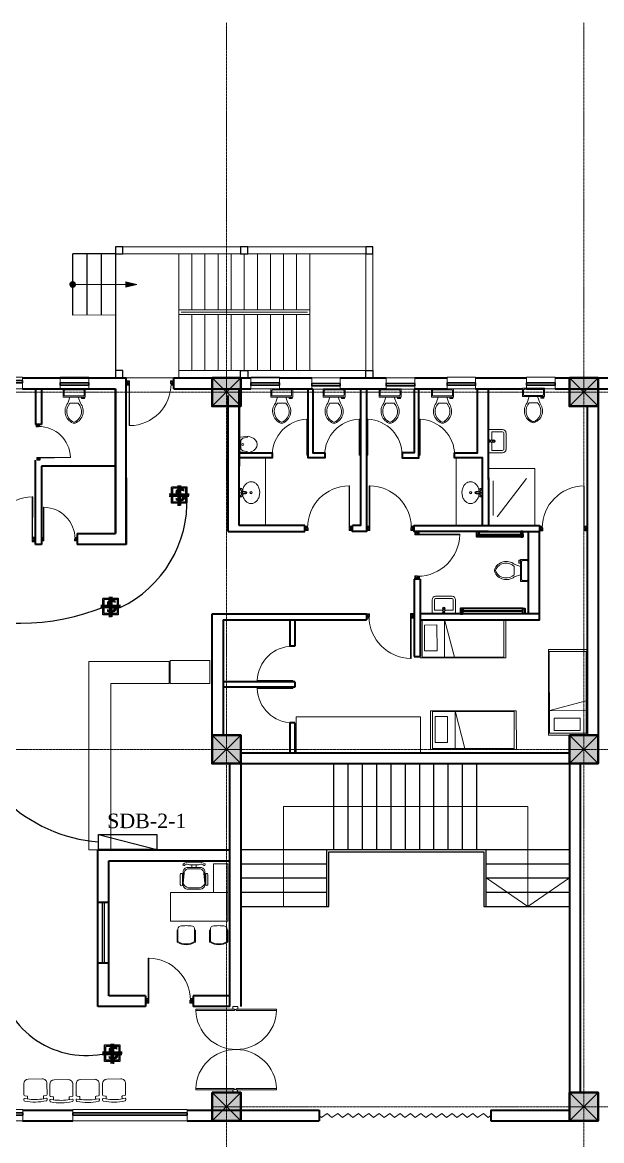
# Model space of a CAD drawing. Header units: millimetres. Extents: x 2399484 to 3337895, y 3598750 to 3969149.
# Drawn here: x 2574388 to 2586544, y 3671304 to 3694774 of the extents above; entities that cross this region are included whole.
import ezdxf

# ---------------------------------------------------------------- set-up
doc = ezdxf.new("R2010")
doc.units = ezdxf.units.MM
doc.header["$MEASUREMENT"] = 0
for name, pattern in [('ACAD_ISO04W100', [30, 24, -3, 0, -3]), ('CENTER', [2, 1.25, -0.25, 0.25, -0.25]), ('DASHED', [0.75, 0.5, -0.25])]:
    doc.linetypes.add(name, pattern=pattern)
for name, color, linetype, lineweight in [('0newfurnture', 30, 'Continuous', 15), ('centreline', 52, 'CENTER', 5), ('Column-0.5', 14, 'Continuous', 50), ('DB-SDB', 10, 'ACAD_ISO04W100', 30), ('Dimension- 0.15', 114, 'Continuous', 15), ('Dimension-137.5', 86, 'Continuous', 13), ('door', 41, 'Continuous', 5), ('Door Opening-0.09', 253, 'Continuous', 9), ('Frame-0.3', 24, 'Continuous', 30), ('furniture', 34, 'Continuous', 15), ('Furniture Hospital-0.09', 44, 'Continuous', 9), ('Hatch', 9, 'Continuous', 9), ('hidden lines', 205, 'DASHED', 5), ('Metal  workt-0.2', 13, 'Continuous', 20), ('Sill Level', 140, 'Continuous', 20), ('stairs', 6, 'Continuous', 25), ('WALL 0.2', 7, 'Continuous', 20), ('wall 0.4', 7, 'Continuous', 40), ('Wall-0.5', 7, 'Continuous', 50), ('WINDOW', 152, 'Continuous', 30), ('Windows Plan', 152, 'Continuous', 35)]:
    doc.layers.add(name, color=color, linetype=linetype, lineweight=lineweight)
for name, color, linetype in [('conduit for speaker', 100, 'Continuous'), ('electrical text', 7, 'Continuous'), ('Speaker', 200, 'CENTER')]:
    doc.layers.add(name, color=color, linetype=linetype)
doc.styles.add('5P2', font='verdana.ttf', dxfattribs={"height": 500})
doc.styles.add('romans', font='romans.shx')
doc.linetypes.add('ZIGZAG', pattern='A,0.0001,-0.2,[131,ltypeshp.shx,S=0.2,R=0,X=-0.2,Y=0],-0.4,[131,ltypeshp.shx,S=0.2,R=180,X=0.2,Y=0],-0.2', length=0.8001)

# ---------------------------------------------------------------- blocks, each defined once
blk = doc.blocks.new('2ft column')
at = {"layer": 'Hatch', "ltscale": 5}
h = blk.add_hatch(color=256, dxfattribs=at)
h.dxf.hatch_style = 1
h.paths.add_polyline_path([(2207385, 4176559), (2207985, 4176559), (2207985, 4175959), (2207385, 4175959)])
at = {"layer": 'Column-0.5', "ltscale": 5}
blk.add_lwpolyline([(2207385, 4176559), (2207985, 4176559), (2207985, 4175959), (2207385, 4175959)], close=True, dxfattribs=at)
at = {"layer": 'Defpoints', "ltscale": 5}
for points in [[(2207985, 4176559), (2207385, 4175959)], [(2207985, 4175959), (2207385, 4176559)]]:
    blk.add_lwpolyline(points, dxfattribs=at)
blk = doc.blocks.new('sems')
at = {"layer": 'Dimension- 0.15', "ltscale": 5}
h = blk.add_hatch(dxfattribs=at)
h.set_pattern_fill('ANSI31', color=256, scale=25.555556)
h.set_pattern_definition([(45, (55035.0093, 4945698.8337), (-2.258813329, 2.258813329), [])])
h.paths.add_polyline_path([(2173550, 4150430), (2173550, 4150489), (2173491, 4150489, 0.414214)])
h.paths.add_polyline_path([(2173550, 4150430, 0.414214), (2173609, 4150489), (2173550, 4150489)])
h.paths.add_polyline_path([(2173550, 4150489), (2173609, 4150489, 0.414214), (2173550, 4150548)])
h.paths.add_polyline_path([(2173491, 4150489), (2173550, 4150489), (2173550, 4150548, 0.414214)])
for p, q in [((2174664, 4150546), (2174664, 4150431)), ((2174894, 4150489), (2174664, 4150546)), ((2174664, 4150431), (2174894, 4150489))]:
    blk.add_line(p, q, dxfattribs=at)
blk.add_lwpolyline([(2174664, 4150489), (2173550, 4150489)], dxfattribs=at)
blk.add_circle((2173550, 4150489), 59.1, dxfattribs=at)
blk.add_solid([(2174664, 4150546), (2174894, 4150489), (2174664, 4150431)], dxfattribs=at)
at = {"layer": 'Dimension-137.5', "ltscale": 5}
blk.add_line((2174664, 4150489), (2174894, 4150489), dxfattribs=at)
at = {"layer": 'Frame-0.3'}
for points in [[(2174450, 4151281), (2174450, 4151131), (2174600, 4151131), (2174600, 4151281)], [(2177075, 4151281), (2177075, 4151131), (2177225, 4151131), (2177225, 4151281)], [(2179700, 4151281), (2179700, 4151131), (2179850, 4151131), (2179850, 4151281)], [(2174450, 4148681), (2174450, 4148531), (2174600, 4148531), (2174600, 4148681)], [(2177075, 4148531), (2177075, 4148681), (2177225, 4148681), (2177225, 4148531)], [(2179700, 4148531), (2179700, 4148681), (2179850, 4148681), (2179850, 4148531)]]:
    blk.add_lwpolyline(points, close=True, dxfattribs=at)
at = {"layer": 'Metal  workt-0.2', "ltscale": 5}
for p, q in [((2174600, 4151281), (2179700, 4151281)), ((2175775, 4151131), (2175775, 4149956)), ((2176050, 4151131), (2176050, 4149956)), ((2176325, 4151131), (2176325, 4149956)), ((2176600, 4151131), (2176600, 4149956)), ((2176875, 4151131), (2176875, 4149956)), ((2177150, 4151131), (2177150, 4149956)), ((2177425, 4151131), (2177425, 4149956)), ((2177700, 4151131), (2177700, 4149956)), ((2177975, 4151131), (2177975, 4149956)), ((2178250, 4151131), (2178250, 4149956)), ((2178525, 4151131), (2178525, 4149956)), ((2179700, 4148681), (2179700, 4151131)), ((2175775, 4149856), (2175775, 4148681)), ((2176050, 4149856), (2176050, 4148681)), ((2176325, 4149856), (2176325, 4148681)), ((2176600, 4149856), (2176600, 4148681)), ((2176875, 4149856), (2176875, 4148681)), ((2177150, 4149856), (2177150, 4148681)), ((2177425, 4149856), (2177425, 4148681)), ((2177700, 4149856), (2177700, 4148681)), ((2177975, 4149856), (2177975, 4148681)), ((2178250, 4149856), (2178250, 4148681)), ((2178525, 4149856), (2178525, 4148681)), ((2175775, 4148531), (2174600, 4148531))]:
    blk.add_line(p, q, dxfattribs=at)
at = {"layer": 'Metal  workt-0.2'}
for points in [[(2177075, 4148531), (2179850, 4148531), (2179850, 4151131), (2174450, 4151131), (2174450, 4148531), (2174600, 4148531)], [(2179700, 4151131), (2174600, 4151131)], [(2174450, 4149851), (2173550, 4149847)], [(2179700, 4148681), (2175775, 4148681), (2175775, 4148531), (2176745, 4148531)]]:
    blk.add_lwpolyline(points, dxfattribs=at)
for points in [[(2175775, 4149956), (2175775, 4149856), (2178525, 4149856), (2178525, 4149956)], [(2175825, 4149906), (2175825, 4149906), (2178475, 4149906), (2178475, 4149906)]]:
    blk.add_lwpolyline(points, close=True, dxfattribs=at)
at = {"layer": 'stairs', "ltscale": 5}
for p, q in [((2174450, 4151281), (2174450, 4148531)), ((2173850, 4151131), (2173850, 4149848)), ((2174150, 4151131), (2174150, 4149849))]:
    blk.add_line(p, q, dxfattribs=at)
for points in [[(2173550, 4149847), (2173550, 4151131)], [(2174450, 4151131), (2173550, 4151131)]]:
    blk.add_lwpolyline(points, dxfattribs=at)
blk = doc.blocks.new('MAIN DOOR')
at = {"layer": 'door', "ltscale": 1000}
for points in [[(2313.47, 188.53), (2347.4, 188.53), (2347.4, 187.28), (2313.47, 187.28)], [(2381.32, 188.53), (2348.88, 188.53), (2348.88, 187.28), (2381.32, 187.28)]]:
    blk.add_lwpolyline(points, close=True, dxfattribs=at)
for points in [[(2346.08, 190.6), (2346.08, 188.53)], [(2348.88, 188.12), (2347.4, 188.12), (2347.4, 188.53), (2346.08, 188.53), (2346.08, 190.6), (2350.2, 190.6)], [(2347.4, 188.12), (2348.88, 188.12), (2348.88, 188.53), (2350.2, 188.53), (2350.2, 190.6), (2346.08, 190.6)], [(2350.2, 190.6), (2350.2, 188.53)], [(2313.41, 120.66), (2347.33, 120.66), (2347.33, 121.91), (2313.41, 121.91), (2313.41, 120.66)], [(2348.82, 121.07), (2347.33, 121.07), (2347.33, 120.66), (2346.01, 120.66), (2346.01, 118.6), (2350.14, 118.6)], [(2347.33, 121.07), (2348.82, 121.07), (2348.82, 120.66), (2350.14, 120.66), (2350.14, 118.6), (2346.01, 118.6)], [(2346.01, 118.6), (2346.01, 120.66)], [(2381.26, 120.66), (2348.82, 120.66), (2348.82, 121.91), (2381.26, 121.91), (2381.26, 120.66)], [(2350.14, 118.6), (2350.14, 120.66)]]:
    blk.add_lwpolyline(points, dxfattribs=at)
at = {"layer": 'Door Opening-0.09', "ltscale": 1000}
for centre, radius, start, end in [((2347.4, 188.53), 33.94, 182.11678, 357.88255), ((2347.33, 120.66), 33.95, 2.11669, 177.88264)]:
    blk.add_arc(centre, radius, start, end, dxfattribs=at)
at = {"layer": 'WINDOW', "ltscale": 5}
blk.add_line((2350.14, 190.6), (2350.14, 190.6), dxfattribs=at)
blk = doc.blocks.new('Toilet - top')
at = {"layer": 'Furniture Hospital-0.09'}
for p, q in [((-10, -8.5), (-8, -8.5)), ((-10, -9.5), (-10, -8.5)), ((-7, -9.5), (-10, -9.5)), ((-8, -8.5), (-8, -8)), ((-7, -8), (-7, -9.5)), ((-4, -8), (-6, -14)), ((4, -8), (6, -14)), ((9.5, -6), (9.5, -2)), ((4, -14), (-4, -14))]:
    blk.add_line(p, q, dxfattribs=at)
blk.add_lwpolyline([(10.5, -8), (10.5, 0), (-10.5, 0), (-10.5, -8)], close=True, dxfattribs=at)
for points in [[(-9.5, -2), (-9.5, -6)], [(8.5, -1), (-8.5, -1)], [(-8.5, -7), (8.5, -7)]]:
    blk.add_lwpolyline(points, dxfattribs=at)
for centre, radius, start, end in [((-8.6, -1.9), 0.884, 81.8699, 188.1301), ((-8.6, -6.1), 0.884, 171.8699, 278.1301), ((8.6, -1.9), 0.884, 351.8699, 98.1301), ((8.6, -6.1), 0.884, 261.8699, 8.1301), ((3.5, -21.6), 12.2, 141.4691, 247.9714), ((4.2, -21.8), 11.3, 136.3677, 238.9468), ((-3.5, -21.6), 12.2, 292.0284, 38.5307), ((-4.2, -21.8), 11.3, 301.053, 43.6321), ((0, -27.9), 4, 245.7318, 294.2682), ((0, -29), 4, 254.8605, 285.1395)]:
    blk.add_arc(centre, radius, start, end, dxfattribs=at)
blk = doc.blocks.new('26 door')
at = {"layer": 'door'}
blk.add_line((42654.7, -717.83), (42654.7, -716.68), dxfattribs=at)
at = {"layer": 'door', "ltscale": 5}
blk.add_lwpolyline([(42654.7, -716.68), (42684.73, -716.68), (42684.73, -717.83), (42654.7, -717.83)], dxfattribs=at)
at = {"layer": 'Door Opening-0.09'}
blk.add_arc((42654.79, -717.79), 29.96, 2.13581, 90.17937, dxfattribs=at)
blk = doc.blocks.new('TIA UR Plan-flat-1')
at = {"layer": 'Furniture Hospital-0.09'}
for points in [[(-186, 175), (-265, 150, 0.270578), (-380, 0, 0.556713)], [(-186, -175), (-265, -150, -0.270578), (-380, 0, -0.556713)], [(0, 0), (0, 132, 0.414214), (-25, 157), (-186, 175)], [(0, 0), (0, -132, -0.414214), (-25, -157), (-186, -175)], [(-174, 175), (-174, 154), (-81, 130, -0.321575), (-32, 71), (-32, 0)], [(-174, -175), (-174, -154), (-81, -130, 0.321575), (-32, -71), (-32, 0)]]:
    blk.add_lwpolyline(points, format="xyb", dxfattribs=at)
blk.add_circle((-75, 0), 20, dxfattribs=at)
blk = doc.blocks.new('SHOWERPLAN')
for p, q in [((20, 60), (25, 60)), ((30, 83), (35, 83)), ((30, 67), (35, 67)), ((35, 90), (53, 90)), ((80, 22), (135, 22)), ((20, -60), (25, -60)), ((30, -67), (35, -67)), ((30, -83), (35, -83)), ((35, -90), (53, -90)), ((80, -22), (135, -22))]:
    blk.add_line(p, q)
for points in [[(0, 105, -0.222859), (20, 90), (20, 60, -0.222859), (0, 45)], [(139, -4), (139, 3, 0.373826), (136, 7), (73, 15, 1.867218), (73, -16), (136, -7, 0.373826)], [(0, -105, 0.222859), (20, -90), (20, -60, 0.222859), (0, -45)]]:
    blk.add_lwpolyline(points, format="xyb", close=True)
for points in [[(20, 90), (25, 90), (25, 60), (20, 60)], [(25, 85), (30, 85), (30, 65), (25, 65)], [(30, 90), (35, 90), (35, 60), (30, 60)], [(20, -90), (25, -90), (25, -60), (20, -60)], [(25, -85), (30, -85), (30, -65), (25, -65)], [(30, -90), (35, -90), (35, -60), (30, -60)]]:
    blk.add_lwpolyline(points, close=True)
blk.add_lwpolyline([(51, 18, 0.461601), (47, -15)], format="xyb")
for centre, radius, start, end in [((-15, 21), 63.3, 355.2879, 37.6983), ((45, 0), 10.4, 100.0344, 259.4939), ((60, 2), 18.8, 46.4506, 153.7796), ((-43, 13), 124, 4.2141, 38.3676), ((136, 0), 22.4, 265.9494, 94.0506), ((133, 0), 22.5, 0.4708, 87.1339), ((133, 0), 22.5, 272.8655, 359.6459), ((-15, -21), 63.3, 322.3017, 4.7121), ((60, -2), 18.8, 206.2204, 313.5494), ((-43, -13), 124, 321.6324, 355.7859)]:
    blk.add_arc(centre, radius, start, end)
blk = doc.blocks.new('basi')
at = {"layer": 'Furniture Hospital-0.09'}
for radius in [25, 20]:
    blk.add_circle((0, 0), radius, dxfattribs=at)
blk.add_open_spline([(0, 230), (7, 230), (13, 230), (30, 227), (41, 224), (61, 217), (71, 212), (90, 200), (99, 192), (116, 176), (124, 167), (139, 146), (146, 136), (157, 112), (162, 100), (171, 74), (174, 61), (178, 34), (180, 20), (180, -7), (180, -21), (176, -49), (174, -62), (167, -88), (162, -101), (151, -125), (145, -136), (131, -158), (124, -167), (107, -185), (99, -193), (80, -206), (70, -212), (50, -221), (40, -225), (19, -229), (8, -230), (-13, -230), (-23, -228), (-44, -223), (-54, -220), (-74, -210), (-84, -204), (-102, -190), (-111, -182), (-127, -163), (-134, -153), (-148, -132), (-154, -120), (-164, -96), (-168, -83), (-175, -57), (-177, -43), (-180, -16), (-180, -2), (-179, 26), (-178, 40), (-173, 67), (-169, 80), (-160, 105), (-155, 117), (-143, 140), (-136, 151), (-121, 171), (-113, 179), (-96, 195), (-86, 202), (-67, 214), (-57, 219), (-36, 226), (-26, 228), (-10, 230), (-5, 230), (0, 230)], degree=3, knots=[0, 0, 0, 0, 0.111441, 0.111441, 0.290409, 0.290409, 0.469378, 0.469378, 0.648346, 0.648346, 0.827315, 0.827315, 1.006283, 1.006283, 1.185252, 1.185252, 1.36422, 1.36422, 1.543189, 1.543189, 1.722157, 1.722157, 1.901126, 1.901126, 2.080094, 2.080094, 2.259063, 2.259063, 2.438031, 2.438031, 2.617, 2.617, 2.795968, 2.795968, 2.974937, 2.974937, 3.153905, 3.153905, 3.332874, 3.332874, 3.511842, 3.511842, 3.690811, 3.690811, 3.869779, 3.869779, 4.048748, 4.048748, 4.227716, 4.227716, 4.406684, 4.406684, 4.585653, 4.585653, 4.764621, 4.764621, 4.94359, 4.94359, 5.122558, 5.122558, 5.301527, 5.301527, 5.480495, 5.480495, 5.659464, 5.659464, 5.838432, 5.838432, 6.017401, 6.017401, 6.196369, 6.196369, 6.283185, 6.283185, 6.283185, 6.283185], dxfattribs=at)
at = {"layer": 'Furniture Hospital-0.09', "xscale": 0.9999980001467896, "yscale": 0.9999980001467896, "zscale": 25.4, "rotation": 0.008803277706400013}
blk.add_blockref('SHOWERPLAN', (-250, 0), dxfattribs=at)
blk = doc.blocks.new('d1')
at = {"layer": 'door'}
for p, q in [((2442.75, 10745.72), (2408.32, 10745.72)), ((2442.75, 10746.15), (2408.33, 10746.15)), ((2408.33, 10746.15), (2408.33, 10745.72))]:
    blk.add_line(p, q, dxfattribs=at)
at = {"layer": 'door', "ltscale": 80}
for points in [[(2445, 10779.7), (2445, 10781.99), (2444.56, 10781.99), (2444.56, 10782.43), (2441.8, 10782.43), (2441.8, 10781.99), (2441.36, 10781.99), (2441.36, 10780.14), (2442.75, 10780.14), (2442.75, 10779.7)], [(2445, 10746.15), (2445, 10743.87), (2444.56, 10743.87), (2444.56, 10743.43), (2441.8, 10743.43), (2441.8, 10743.87), (2441.36, 10743.87), (2441.36, 10745.72), (2442.75, 10745.72), (2442.75, 10746.15)]]:
    blk.add_lwpolyline(points, close=True, dxfattribs=at)
at = {"layer": 'Door Opening-0.09', "ltscale": 80}
blk.add_arc((2442.75, 10745.72), 34.42, 90, 179.27403, dxfattribs=at)
at = {"layer": 'hidden lines'}
for centre, radius, start, end in [((2441.64, 10791.37), 9.82, 268.39858, 287.31577), ((2441.38, 10784.76), 4.22, 269.78991, 318.96751), ((2444.33, 10781.34), 2.81, 166.46517, 205.18019), ((2445.01, 10781.68), 2.48, 162.46714, 233.24176), ((2441.57, 10782.05), 3, 308.46813, 358.9527), ((2445.46, 10782.07), 1.81, 168.64751, 255.23191), ((2441.64, 10734.49), 9.82, 72.68423, 91.60142), ((2441.38, 10741.1), 4.22, 41.03249, 90.21009), ((2444.33, 10744.52), 2.81, 154.81981, 193.53483), ((2445.01, 10744.18), 2.48, 126.75824, 197.53286), ((2441.57, 10743.81), 3, 1.0473, 51.53187), ((2445.46, 10743.79), 1.81, 104.76809, 191.35249)]:
    blk.add_arc(centre, radius, start, end, dxfattribs=at)
blk = doc.blocks.new('BCHAIR')
at = {"layer": 'Furniture Hospital-0.09'}
for p, q in [((-0.15, 0), (0.15, 0)), ((-0.25, -0.1), (-0.25, -0.342)), ((0.25, -0.1), (0.25, -0.342)), ((-0.25, -0.431), (-0.25, -0.454)), ((-0.239, -0.421), (-0.181, -0.429)), ((-0.179, -0.369), (-0.232, -0.362)), ((-0.17, -0.379), (-0.17, -0.419)), ((0.17, -0.379), (0.17, -0.419)), ((0.179, -0.369), (0.232, -0.362)), ((0.239, -0.421), (0.181, -0.429)), ((0.25, -0.431), (0.25, -0.454))]:
    blk.add_line(p, q, dxfattribs=at)
for centre, radius, start, end in [((-0.15, -0.1), 0.1, 90, 180), ((0.15, -0.1), 0.1, 360, 90), ((-0.23, -0.342), 0.02, 180, 262.875), ((-0.24, -0.431), 0.01, 82.875, 180), ((-0.23, -0.454), 0.02, 180, 257.4986), ((0, 0.583), 1.083, 257.4986, 282.5014), ((-0.18, -0.419), 0.01, 262.875, 0), ((0, 0.594), 1.039, 259.9886, 280.0345), ((-0.18, -0.379), 0.01, 0, 82.875), ((0.18, -0.379), 0.01, 97.125, 180), ((0.18, -0.419), 0.01, 180, 277.125), ((0.23, -0.342), 0.02, 277.125, 360), ((0.23, -0.454), 0.02, 282.5014, 0), ((0.24, -0.431), 0.01, 0, 97.125)]:
    blk.add_arc(centre, radius, start, end, dxfattribs=at)
blk = doc.blocks.new('IP1')
at = {"layer": 'WALL 0.2', "ltscale": 5}
for points in [[(2535111, 3946693), (2535111, 3948793), (2539161, 3948793)], [(2539161, 3948793), (2540236, 3948793), (2540236, 3946693)], [(2539361, 3947293), (2540236, 3946693), (2541111, 3947293)]]:
    blk.add_lwpolyline(points, dxfattribs=at)
blk = doc.blocks.new('BED')
at = {"layer": 'Furniture Hospital-0.09'}
for p, q in [((-2.12, 0.475), (-2.12, -0.475)), ((-2.12, -0.475), (-2.12, 0.475)), ((-0.008, 0.475), (-2.12, 0.475)), ((-2.07, 0.475), (-2.07, -0.475)), ((-0.058, 0.455), (-2.07, 0.455)), ((-0.855, -0.455), (-0.61, 0.475)), ((-0.61, 0.475), (-0.61, -0.455)), ((-0.425, 0.336), (-0.426, -0.303)), ((-0.425, 0.336), (-0.121, 0.336)), ((-0.121, -0.303), (-0.121, 0.336)), ((-0.058, -0.475), (-0.058, 0.475)), ((-0.008, -0.475), (-0.008, 0.475)), ((-2.12, -0.475), (-0.008, -0.475)), ((-2.07, -0.455), (-0.058, -0.455)), ((-0.426, -0.303), (-0.121, -0.303))]:
    blk.add_line(p, q, dxfattribs=at)
blk = doc.blocks.new('TAP')
at = {"layer": 'Furniture Hospital-0.09', "linetype": 'Continuous'}
for p, q in [((0, 38), (0, -38)), ((5, 38), (0, 38)), ((5, 38), (5, -38)), ((30, 25), (5, 25)), ((30, 0), (5, 0)), ((30, 25), (30, -25)), ((56, 16), (30, 16)), ((51, 7), (48, 8)), ((59, 19), (57, 22)), ((73, 24), (73, 27)), ((88, 20), (89, 22)), ((97, 15), (125, 12)), ((97, 8), (100, 9)), ((5, -38), (0, -38)), ((30, -25), (5, -25)), ((56, -16), (30, -16)), ((51, -8), (48, -9)), ((60, -20), (58, -22)), ((74, -24), (74, -27)), ((88, -19), (90, -22)), ((97, -7), (100, -8)), ((97, -15), (125, -12))]:
    blk.add_line(p, q, dxfattribs=at)
for radius in [21.2, 19.7]:
    blk.add_circle((74, 0), radius, dxfattribs=at)
for centre, radius, start, end in [((74, 0), 27.2, 163.0512, 199.0512), ((74, 0), 24.2, 127.0512, 163.0512), ((74, 0), 27.2, 91.0512, 127.0512), ((74, 0), 24.2, 55.0512, 91.0512), ((74, 0), 27.2, 19.0512, 55.0512), ((74, 0), 24.2, 343.0512, 19.0512), ((95, 0), 32.6, 337.45, 22.55), ((74, 0), 24.2, 199.0512, 235.0512), ((74, 0), 27.2, 235.0512, 271.0512), ((74, 0), 24.2, 271.0512, 307.0512), ((74, 0), 27.2, 307.0512, 343.0512)]:
    blk.add_arc(centre, radius, start, end, dxfattribs=at)
blk = doc.blocks.new('bazin')
at = {"layer": '0newfurnture', "ltscale": 5}
for p, q in [((2434577, 4011590), (2435069, 4011590)), ((2434577, 4011295), (2434577, 4011590)), ((2434626, 4011295), (2434626, 4011516)), ((2434626, 4011516), (2434799, 4011516)), ((2434847, 4011516), (2435020, 4011516)), ((2435020, 4011516), (2435020, 4011295)), ((2435069, 4011590), (2435069, 4011295)), ((2434996, 4011270), (2434651, 4011270)), ((2434996, 4011221), (2434651, 4011221))]:
    blk.add_line(p, q, dxfattribs=at)
blk.add_circle((2434823, 4011477), 25.6, dxfattribs=at)
for centre, radius, start, end in [((2434651, 4011295), 73.8, 180, 270), ((2434651, 4011295), 24.6, 180, 270), ((2434996, 4011295), 73.8, 270, 0), ((2434996, 4011295), 24.6, 270, 0)]:
    blk.add_arc(centre, radius, start, end, dxfattribs=at)
at = {"layer": '0newfurnture', "ltscale": 5, "xscale": 0.9842520018725999, "yscale": 0.9842520018725999, "zscale": 0.9842520018725999, "rotation": 270}
blk.add_blockref('TAP', (2434823, 4011590), dxfattribs=at)
blk = doc.blocks.new('ADHIKRIT')
at = {"layer": 'furniture'}
for p, q in [((900, 1351), (0, 1351)), ((0, 1351), (0, -450)), ((0, 741), (0, 1351)), ((900, -450), (900, 1351)), ((1187, 1121), (1153, 1121)), ((1187, 1145), (1558, 1147)), ((1187, 1145), (1187, 1121)), ((1187, 1121), (1545, 1123)), ((-245, 1046), (-569, 1047)), ((-245, 980), (-569, 981)), ((1048, 956), (1048, 1014)), ((1050, 758), (1050, 711)), ((1050, 700), (1050, 711)), ((-789, 683), (-869, 683)), ((-789, 547), (-869, 547)), ((1189, 595), (1157, 595)), ((1187, 595), (1187, 571)), ((1187, 571), (1558, 573)), ((1189, 595), (1286, 595)), ((1287, 595), (1545, 597)), ((-900, 0), (0, 0)), ((-900, -450), (-900, 0)), ((-247, 247), (-571, 248)), ((-247, 182), (-571, 182)), ((1189, 102), (1157, 102)), ((1187, 126), (1558, 124)), ((1187, 102), (1187, 126)), ((1189, 102), (1286, 101)), ((1287, 101), (1545, 100)), ((1048, -260), (1048, -318)), ((1050, -4), (1050, -14)), ((1050, -61), (1050, -14)), ((0, -450), (-900, -450)), ((0, -450), (900, -450)), ((1187, -425), (1153, -425)), ((1187, -425), (1545, -426)), ((1187, -449), (1187, -425)), ((1187, -449), (1558, -450))]:
    blk.add_line(p, q, dxfattribs=at)
for points in [[(-897, 962, 0.207066), (-957, 755), (-957, 615)], [(-885, 900, 0.214578), (-869, 755), (-869, 615)], [(-110, 614), (-109, 818, 0.414214), (-246, 955), (-655, 956, 0.418376), (-789, 820), (-789, 615)], [(-153, 614), (-152, 788, 0.28028), (-288, 955), (-610, 925, 0.418376), (-744, 789), (-745, 615)], [(-899, 268, -0.207066), (-958, 476), (-957, 615)], [(-886, 330, -0.214578), (-870, 475), (-869, 615)], [(-110, 614), (-110, 409, -0.414214), (-247, 273), (-656, 274, -0.418376), (-790, 410), (-789, 615)], [(-153, 614), (-153, 440, -0.28028), (-290, 273), (-612, 304, -0.418376), (-745, 441), (-745, 615)]]:
    blk.add_lwpolyline(points, format="xyb", dxfattribs=at)
for centre, radius, start, end in [((1154, 1015), 106, 90.3083, 180.3083), ((1203, 1157), 39.5, 294.3355, 296.5711), ((1099, 860), 518, 329.4756, 30.5244), ((1099, 860), 542, 328.0257, 31.9845), ((-881, 933), 33.3, 262.3354, 120.0474), ((-569, 1014), 32.9, 89.8702, 269.8702), ((-245, 1013), 32.9, 269.8702, 89.8702), ((1753, 864), 711, 172.5908, 188.6233), ((1157, 701), 106, 180.3083, 270.3083), ((-882, 297), 33.3, 239.693, 97.4051), ((-571, 215), 32.9, 89.8702, 269.8702), ((-253, 214), 33.4, 280.4483, 79.5122), ((1157, -4), 106, 89.6917, 179.6917), ((1099, -163), 518, 329.4756, 30.5244), ((1099, -163), 542, 328.0155, 31.9743), ((1753, -168), 711, 171.3767, 187.4092), ((1154, -319), 106, 179.6917, 269.6917), ((1203, -461), 39.5, 63.4289, 65.6645)]:
    blk.add_arc(centre, radius, start, end, dxfattribs=at)
blk = doc.blocks.new('w1')
at = {"layer": 'Sill Level'}
blk.add_lwpolyline([(2460641, 3827503), (2460641, 3825103), (2460401, 3825103), (2460401, 3827503)], close=True, dxfattribs=at)
at = {"layer": 'Windows Plan'}
blk.add_lwpolyline([(2460521, 3825103), (2460521, 3827503), (2460473, 3827503), (2460473, 3825103)], close=True, dxfattribs=at)
blk = doc.blocks.new('v2')
at = {"layer": 'Sill Level'}
blk.add_lwpolyline([(2448277, 3818910), (2448877, 3818910), (2448877, 3818670), (2448277, 3818670)], close=True, dxfattribs=at)
at = {"layer": 'Windows Plan'}
blk.add_lwpolyline([(2448877, 3818790), (2448277, 3818790), (2448277, 3818743), (2448877, 3818743)], close=True, dxfattribs=at)
blk = doc.blocks.new('Speaker')
at = {"layer": 'Speaker', "ltscale": 3}
for p, q in [((1442033.3, -1133785.1), (1442033.3, -1133947.9)), ((1442043.3, -1133785.1), (1442043.3, -1133947.9)), ((1442053.3, -1133785.6), (1442053.3, -1133947.9)), ((1441963.2, -1133871.7), (1442122.2, -1133871.7)), ((1441963.9, -1133851.7), (1442123.7, -1133851.7)), ((1441964.3, -1133861.7), (1442123.3, -1133861.7))]:
    blk.add_line(p, q, dxfattribs=at)
for points in [[(1441980.9, -1133794.7), (1442105.8, -1133794.7), (1442105.8, -1133928.6), (1441980.9, -1133928.6)], [(1441990.9, -1133804.7), (1442095.8, -1133804.7), (1442095.8, -1133918.6), (1441990.9, -1133918.6)]]:
    blk.add_lwpolyline(points, close=True, dxfattribs=at)
at = {"layer": 'Speaker', "ltscale": 3, "insert": (1442003.5, -1133810.2), "char_height": 99.941, "width": 119.93, "attachment_point": 1, "style": '5P2'}
blk.add_mtext('{\\fVerdana|b1|i0|c0|p34;S}', dxfattribs=at)
blk = doc.blocks.new('A$C28482BCB')
at = {"layer": 'DB-SDB', "linetype": 'Continuous'}
for p, q in [((0, 4.47), (17.32, 4.47)), ((0, 0), (0, 4.47)), ((0, 4.47), (17.32, 0)), ((17.32, 4.47), (17.32, 0)), ((17.32, 0), (0, 0))]:
    blk.add_line(p, q, dxfattribs=at)

msp = doc.modelspace()

# ---------------------------------------------------------------- linework, layer by layer
at = {"layer": 'centreline', "ltscale": 5}
for p, q in [((2578668.8, 3694774.4), (2578668.8, 3667143.6)), ((2578668.8, 3694774.4), (2578668.8, 3667143.6)), ((2586168.8, 3694774.4), (2586168.8, 3652468)), ((2586168.8, 3694774.4), (2586168.8, 3652468)), ((2604746, 3687016.3), (2560402.6, 3687016.3)), ((2604746, 3687016.3), (2560402.6, 3687016.3)), ((2604746, 3679516.3), (2560402.6, 3679516.3)), ((2604746, 3679516.3), (2560402.6, 3679516.3)), ((2604746, 3672016.3), (2578368.8, 3672016.3)), ((2604146, 3672016.3), (2578368.8, 3672016.3)), ((2604746, 3672016.3), (2578368.8, 3672016.3)), ((2604146, 3672016.3), (2578368.8, 3672016.3))]:
    msp.add_line(p, q, dxfattribs=at)
at = {"layer": 'conduit for speaker', "ltscale": 5}
for centre, radius, start, end in [((2575370.1, 3684718.8), 2472.8, 295.71105, 2.52626), ((2574317.6, 3686983.4), 4821.8, 248.70414, 292.13094), ((2576248.4, 3680794.4), 3231.6, 226.21218, 265.28849), ((2575724.9, 3674957.2), 1866.3, 192.07914, 286.2469)]:
    msp.add_arc(centre, radius, start, end, dxfattribs=at)
at = {"layer": 'Furniture Hospital-0.09'}
for p, q in [((2584266.1, 3685149.2), (2584266.1, 3684425)), ((2584350, 3684398.3), (2584968, 3685198.7)), ((2577468.8, 3681361.3), (2575782.6, 3681361.3)), ((2575782.6, 3681361.3), (2575782.6, 3677405.8)), ((2577468.8, 3680901.2), (2577468.8, 3681361.3)), ((2577468.8, 3680901.2), (2576242.6, 3680901.2)), ((2576242.6, 3680901.2), (2576242.6, 3677405.8)), ((2575782.6, 3677405.8), (2578368.8, 3677405.8))]:
    msp.add_line(p, q, dxfattribs=at)
for points in [[(2578937.8, 3684216.2), (2578937.8, 3685636.3), (2579487.8, 3685636.3), (2579487.8, 3684216.2), (2578937.8, 3684216.3)], [(2584042.9, 3684216.2), (2584042.8, 3685636.3), (2583492.8, 3685636.3), (2583492.8, 3684216.2), (2584042.9, 3684216.3)]]:
    msp.add_lwpolyline(points, dxfattribs=at)
for points in [[(2584167.8, 3684216.3), (2585141, 3684216.3), (2585141, 3685409.4), (2584167.8, 3685409.4)], [(2577488.2, 3680901.2), (2578321.9, 3680901.2), (2578321.9, 3681381.8), (2577488.2, 3681381.8)], [(2580134.6, 3679446.3), (2582743.6, 3679446.3), (2582743.6, 3680195.5), (2580134.6, 3680195.5)]]:
    msp.add_lwpolyline(points, close=True, dxfattribs=at)
at = {"layer": 'stairs', "ltscale": 5}
for points in [[(2580918.8, 3679216.3), (2580918.8, 3677416.3)], [(2581218.8, 3679216.3), (2581218.8, 3677416.3)], [(2581518.8, 3679216.3), (2581518.8, 3677416.3)], [(2581818.8, 3679216.3), (2581818.8, 3677416.3)], [(2582118.8, 3679216.3), (2582118.8, 3677416.3)], [(2582418.8, 3679216.3), (2582418.8, 3677416.3)], [(2582718.8, 3679216.3), (2582718.8, 3677416.3)], [(2583018.8, 3679216.3), (2583018.8, 3677416.3)], [(2583318.8, 3679216.3), (2583318.8, 3677416.3)], [(2583618.8, 3679216.3), (2583618.8, 3677416.3)], [(2583918.8, 3679216.3), (2583918.8, 3677416.3)], [(2578968.8, 3677416.3), (2585868.8, 3677416.3)], [(2580768.8, 3677416.3), (2580768.8, 3676216.3), (2580818.8, 3676216.3), (2580818.8, 3677366.3), (2584068.8, 3677366.3), (2584068.8, 3676216.3), (2584118.8, 3676216.3), (2584118.8, 3677416.3)], [(2578968.8, 3677116.3), (2580768.8, 3677116.3)], [(2584118.8, 3677116.3), (2585868.8, 3677116.3)], [(2578968.8, 3676816.3), (2580768.8, 3676816.3)], [(2584118.8, 3676816.3), (2585868.8, 3676816.3)], [(2578968.8, 3676516.3), (2580768.8, 3676516.3)], [(2584118.8, 3676516.3), (2585868.8, 3676516.3)], [(2578968.8, 3676216.3), (2580768.8, 3676216.3)], [(2584118.8, 3676216.3), (2585868.8, 3676216.3)]]:
    msp.add_lwpolyline(points, dxfattribs=at)
at = {"layer": 'WALL 0.2', "ltscale": 5}
for points in [[(2575974.2, 3676300.4), (2575974.2, 3675028)], [(2576204.2, 3675028), (2576204.2, 3676300.4)]]:
    msp.add_lwpolyline(points, dxfattribs=at)
at = {"layer": 'wall 0.4', "ltscale": 5}
for p, q in [((2574387.6, 3687316.3), (2576568.8, 3687316.3)), ((2576568.8, 3684496.3), (2576568.8, 3687316.3)), ((2577568.8, 3687316.3), (2579180.5, 3687316.3)), ((2577568.8, 3687086.3), (2577568.8, 3687316.3)), ((2579780.5, 3687316.3), (2580458.9, 3687316.3)), ((2580583.6, 3687316.3), (2580583.6, 3687316.3)), ((2581058.9, 3687316.3), (2582020.6, 3687316.3)), ((2582620.6, 3687316.3), (2583299.1, 3687316.3)), ((2583899.1, 3687316.3), (2584968.6, 3687316.3)), ((2585568.6, 3687316.3), (2587218.8, 3687316.3)), ((2574387.6, 3687086.3), (2576338.8, 3687086.3)), ((2574662.2, 3687086.3), (2574662.2, 3686336.3)), ((2574787.2, 3687086.3), (2574787.2, 3686336.3)), ((2577568.8, 3687086.3), (2579180.5, 3687086.3)), ((2578937.8, 3687086.3), (2578937.8, 3685461.3)), ((2578937.8, 3684216.3), (2578937.8, 3687086.3)), ((2579780.5, 3687086.3), (2580482.8, 3687086.3)), ((2581058.9, 3687086.3), (2582020.6, 3687086.3)), ((2582607.8, 3687086.3), (2583299.1, 3687086.3)), ((2583899.1, 3687086.3), (2584882.5, 3687086.3)), ((2584167.8, 3685183.3), (2584167.8, 3687086.3)), ((2584968.6, 3687086.3), (2585343.2, 3687086.3)), ((2585568.6, 3687086.3), (2587218.8, 3687086.3)), ((2578707.8, 3684091.3), (2578707.8, 3686946.3)), ((2586238.8, 3686716.3), (2586238.8, 3679816.3)), ((2586468.8, 3686716.3), (2586468.8, 3679816.3)), ((2574787.2, 3686336.3), (2574662.2, 3686336.3)), ((2576338.8, 3685461.3), (2574787.2, 3685461.3)), ((2574787.2, 3685461.3), (2574787.2, 3683816.3)), ((2578937.8, 3685231.3), (2578937.8, 3685231.3)), ((2580312.8, 3684216.3), (2578937.8, 3684216.3)), ((2580312.8, 3684091.3), (2580312.8, 3684216.3)), ((2583937.8, 3684216.3), (2584167.8, 3684216.3)), ((2583937.8, 3684216.3), (2583937.8, 3684216.3)), ((2584167.8, 3684216.3), (2585238.8, 3684216.3)), ((2585238.8, 3684216.3), (2585238.8, 3684091.3)), ((2575537.1, 3684046.3), (2576338.8, 3684046.3)), ((2575537.1, 3684046.3), (2575537.1, 3683816.3)), ((2578707.8, 3684091.3), (2580312.8, 3684091.3)), ((2583937.8, 3684091.3), (2584167.8, 3684091.3)), ((2583937.8, 3684091.3), (2584042.8, 3684091.3)), ((2584167.8, 3684091.3), (2585238.8, 3684091.3)), ((2585008.9, 3682361.2), (2585008.8, 3684091.2)), ((2585238.9, 3682361.3), (2585238.8, 3684091.3)), ((2574787.2, 3683816.3), (2574662.2, 3683816.3)), ((2576568.8, 3683816.3), (2575537.1, 3683816.3)), ((2582607.8, 3683091.3), (2582607.8, 3681465.5)), ((2582732.8, 3683091.3), (2582607.8, 3683091.3)), ((2582732.8, 3683091.3), (2582732.8, 3681465.5)), ((2578368.8, 3679816.3), (2578368.8, 3682361.3)), ((2578368.8, 3682361.3), (2581607.8, 3682361.3)), ((2581607.8, 3682361.3), (2581607.8, 3682236.3)), ((2582732.8, 3682369.4), (2582732.8, 3682244.4)), ((2578598.8, 3682236.3), (2578598.8, 3679816.3)), ((2578598.8, 3682236.3), (2581607.8, 3682236.3)), ((2579998.8, 3682236.3), (2579998.8, 3681681.3)), ((2580108.8, 3682236.3), (2580108.8, 3681681.3)), ((2580108.8, 3681681.3), (2579998.8, 3681681.3)), ((2582607.8, 3681465.5), (2582732.8, 3681465.5)), ((2580108.8, 3680931.3), (2578598.8, 3680931.3)), ((2580108.8, 3680931.3), (2580108.8, 3680821.3)), ((2580108.8, 3680821.3), (2578598.8, 3680821.3)), ((2579998.8, 3680074), (2579998.8, 3679446.3)), ((2580108.8, 3680071.3), (2579998.8, 3680071.3)), ((2580108.8, 3680071.3), (2580108.8, 3679446.3)), ((2578968.8, 3679446.3), (2585868.8, 3679446.3)), ((2578738.8, 3674116.3), (2578738.8, 3679216.3)), ((2578968.8, 3679216.3), (2578968.8, 3674116.3)), ((2575974.2, 3677405.8), (2578738.8, 3677405.8)), ((2575974.2, 3674116.3), (2575974.2, 3677405.8)), ((2576204.2, 3677175.8), (2578738.8, 3677175.8)), ((2576204.2, 3674346.3), (2576204.2, 3677175.8)), ((2576971.5, 3674116.3), (2575974.2, 3674116.3)), ((2576971.5, 3674346.3), (2576204.2, 3674346.3)), ((2576971.5, 3674346.3), (2576971.5, 3674116.3)), ((2578738.8, 3674346.3), (2577971.5, 3674346.3)), ((2577971.5, 3674346.3), (2577971.5, 3674116.3)), ((2578738.8, 3674116.3), (2577971.5, 3674116.3)), ((2574393.8, 3671946.3), (2575443.8, 3671946.3)), ((2577843.8, 3671946.3), (2580618.8, 3671946.3)), ((2580618.8, 3671946.3), (2580618.8, 3671716.3)), ((2584218.8, 3671946.3), (2585868.8, 3671946.3)), ((2584218.8, 3671946.3), (2584218.8, 3671716.3)), ((2574393.8, 3671716.3), (2575443.8, 3671716.3)), ((2577843.8, 3671716.3), (2580618.8, 3671716.3)), ((2584218.8, 3671716.3), (2585868.8, 3671716.3))]:
    msp.add_line(p, q, dxfattribs=at)
for points in [[(2580482.8, 3687086.3), (2580482.8, 3685736.3), (2580732.8, 3685736.3), (2580732.8, 3685636.3), (2580382.8, 3685636.3), (2580382.8, 3687086.3)], [(2581482.8, 3687086.3), (2581482.8, 3684216.3), (2581312.8, 3684216.3)], [(2581607.8, 3687086.3), (2581607.8, 3684091.3), (2581312.8, 3684091.3), (2581312.8, 3684216.3)], [(2582607.8, 3687086.3), (2582607.8, 3685736.3), (2582357.8, 3685736.3), (2582357.8, 3685636.3), (2582707.8, 3685636.3), (2582707.8, 3687086.3)], [(2584167.8, 3684091.3), (2584167.8, 3684091.3), (2582607.8, 3684091.3), (2582607.8, 3684216.3), (2584042.8, 3684216.3), (2584042.8, 3685636.3), (2583457.8, 3685636.3), (2583457.8, 3685736.3), (2583937.8, 3685736.3), (2583937.8, 3687086.3)], [(2578937.8, 3685736.3), (2579632.8, 3685736.3), (2579632.8, 3685636.3), (2578937.8, 3685636.3)], [(2574662.2, 3683816.3), (2574662.2, 3685586.3)], [(2584167.8, 3685214.3), (2584167.8, 3684216.3)], [(2582732.8, 3682236.3), (2585238.9, 3682236.3), (2585238.9, 3682361.3), (2582732.8, 3682361.3)], [(2578968.8, 3679216.3), (2585868.8, 3679216.3)], [(2585868.8, 3679216.3), (2585868.8, 3672316.3)], [(2585868.8, 3679216.3), (2585868.8, 3672316.3)], [(2586098.8, 3672316.3), (2586098.8, 3679216.3)], [(2586098.8, 3672316.3), (2586098.8, 3679216.3)], [(2576204.2, 3676300.4), (2575974.2, 3676300.4)], [(2576204.2, 3675028), (2575974.2, 3675028)]]:
    msp.add_lwpolyline(points, dxfattribs=at)
for points in [[(2583965.7, 3683977), (2583921.7, 3683977), (2583921.7, 3684091.3), (2583965.7, 3684091.3)], [(2583924.9, 3684026), (2584887.8, 3684026), (2584887.8, 3683977), (2583924.9, 3683977)], [(2584846.9, 3683977), (2584891, 3683977), (2584891, 3684091.3), (2584846.9, 3684091.3)], [(2583628.6, 3682475.5), (2583584.6, 3682475.5), (2583584.6, 3682361.3), (2583628.6, 3682361.3)], [(2583628.6, 3682426.5), (2584890.3, 3682426.5), (2584890.3, 3682475.5), (2583628.6, 3682475.5)], [(2584890.3, 3682475.5), (2584934.3, 3682475.5), (2584934.3, 3682361.3), (2584890.3, 3682361.3)]]:
    msp.add_lwpolyline(points, close=True, dxfattribs=at)
at = {"layer": 'Wall-0.5', "ltscale": 5}
for p, q in [((2576338.8, 3687086.3), (2576338.8, 3684046.3)), ((2576568.8, 3685216.3), (2576568.8, 3683816.3))]:
    msp.add_line(p, q, dxfattribs=at)
at = {"layer": 'WINDOW', "ltscale": 5}
for points in [[(2576071.5, 3675028), (2576071.5, 3676300.4)], [(2576112.9, 3675028), (2576112.9, 3676300.4)]]:
    msp.add_lwpolyline(points, dxfattribs=at)
at = {"layer": 'WINDOW', "linetype": 'ZIGZAG', "lineweight": 20, "ltscale": 0.5}
for points in [[(2581598.2, 3671831.3), (2581542.3, 3671788.9), (2581441.3, 3671873.9), (2581321.5, 3671790.9), (2581222.9, 3671873.9), (2581103.1, 3671790.9), (2581004.6, 3671873.9), (2580884.8, 3671790.9), (2580786.2, 3671873.9), (2580666.4, 3671790.9), (2580618.8, 3671830.9)], [(2582908.5, 3671831.3), (2582852.6, 3671788.9), (2582751.6, 3671873.9), (2582631.8, 3671790.9), (2582533.3, 3671873.9), (2582413.5, 3671790.9), (2582314.9, 3671873.9), (2582195.1, 3671790.9), (2582096.5, 3671873.9), (2581976.7, 3671790.9), (2581878.1, 3671873.9), (2581758.3, 3671790.9), (2581659.7, 3671873.9), (2581598.2, 3671831.3)], [(2584218.8, 3671831.3), (2584162.9, 3671788.9), (2584061.9, 3671873.9), (2583942.1, 3671790.9), (2583843.6, 3671873.9), (2583723.8, 3671790.9), (2583625.2, 3671873.9), (2583505.4, 3671790.9), (2583406.8, 3671873.9), (2583287, 3671790.9), (2583188.4, 3671873.9), (2583068.6, 3671790.9), (2582970, 3671873.9), (2582908.5, 3671831.3)]]:
    msp.add_lwpolyline(points, dxfattribs=at)

# ---------------------------------------------------------------- block references
at = {"layer": '0newfurnture', "xscale": -1}
for p, rotation in [((6595758.1, 6120807.8), 90), ((148408.4, 7693951.5), 180)]:
    msp.add_blockref('bazin', p, dxfattribs=dict(at, rotation=rotation))
at = {"layer": 'DB-SDB', "linetype": 'Continuous', "lineweight": 0, "xscale": 70.87500000000003, "yscale": 70.87500000000003, "zscale": 70.87500000000003}
msp.add_blockref('A$C28482BCB', (2575983, 3677415.2), dxfattribs=at)
at = {"layer": 'door', "yscale": 25, "zscale": 25}
for p, xscale, rotation in [((2562437.1, 2619325.7), 25, 90), ((2563537.1, 2619325.7), 25, 90), ((2599552.3, 2619325.7), -25, 270), ((2600652.3, 2619325.7), -25, 270), ((3646432.9, 3662875.5), 25, 180)]:
    msp.add_blockref('26 door', p, dxfattribs=dict(at, xscale=xscale, rotation=rotation))
at = {"layer": 'door', "xscale": -25, "yscale": 25, "zscale": 25}
msp.add_blockref('26 door', (3646432.9, 3698877), dxfattribs=at)
at = {"layer": 'Door Opening-0.09'}
for name, p, xscale, yscale, zscale, rotation in [('d1', (2301132.7, 3624397.7), -25.64102998076803, 25.64102998076803, 25.64102998076803, 270.0333351142592), ('d1', (2624581.5, 3479656.2), -19.23076923076731, 19.23076923076723, 19.23076923076723, 0.7978814814005375), ('d1', (2856821.8, 3746638.6), -25.64102998076803, 25.64102998076803, 25.64102998076803, 89.96666488534903), ('d1', (2306098.9, 3746638.6), 25.64102998076803, 25.64102998076803, 25.64102998076803, 270.0333351146509), ('d1', (2861747.8, 3746636.8), -25.64102998076803, 25.64102998076803, 25.64102998076803, 89.96666488534903), ('d1', (2850171.1, 3746406.6), -25.64102998076803, 25.64102998076803, 25.64102998076803, 89.96666488534903), ('d1', (2368182.8, 3730909.8), 19.23076923076723, 19.23076923076723, 19.23076923076723, 270), ('d1', (2858113.3, 3619832.4), 25.64102998076803, 25.64102998076803, 25.64102998076803, 90.03333511465095), ('d1', (2301535.4, 3737044), 25.64102998076803, 25.64102998076803, 25.64102998076803, 269.9666648857408), ('MAIN DOOR', (2637561.8, 3677029.1), 25.0000182071143, 25.0000182071143, 25.0000182071143, 179.9491575826777)]:
    msp.add_blockref(name, p, dxfattribs=dict(at, xscale=xscale, yscale=yscale, zscale=zscale, rotation=rotation))
at = {"layer": 'furniture', "extrusion": (0, 0, -1), "xscale": 0.6669998082076751, "yscale": 0.6669998082076751, "zscale": -0.6669998082076751, "rotation": 270.0000000000001}
msp.add_blockref('ADHIKRIT', (-2578400.2, 3676510.6), dxfattribs=at)
at = {"layer": 'Furniture Hospital-0.09'}
for name, p, xscale, yscale, zscale, rotation in [('Toilet - top', (2575474, 3687086.3), -21.93575057202431, 21.93575057202424, 21.93575057202424, 359.9999975267988), ('Toilet - top', (2585018.1, 3683269.5), 21.93575057202424, 21.93575057202424, 21.93575057202424, 270), ('BED', (2582726.2, 3681839.7), -851.8518518849081, 851.8518518849083, 851.8518518849082, 0.07196910721486205), ('BED', (2585834.2, 3679808.6), -851.8518518849081, 851.8518518849083, 851.8518518849082, 90.07196910721487), ('BED', (2582947.6, 3679920.9), -851.8518518849081, 851.8518518849083, 851.8518518849082, 0.07196910721486205)]:
    msp.add_blockref(name, p, dxfattribs=dict(at, xscale=xscale, yscale=yscale, zscale=zscale, rotation=rotation))
at = {"layer": 'Furniture Hospital-0.09', "xscale": -21.93575057202424, "yscale": 21.93575057202424, "zscale": 21.93575057202424}
for p in [(2579829.7, 3687086.3), (2580929.7, 3687086.3), (2582104.5, 3687086.3), (2583204.5, 3687086.3), (2585112.8, 3687095.3)]:
    msp.add_blockref('Toilet - top', p, dxfattribs=at)
at = {"layer": 'Furniture Hospital-0.09', "rotation": 179.9999993660119}
msp.add_blockref('TIA UR Plan-flat-1', (2578937.8, 3685914.1), dxfattribs=at)
at = {"layer": 'Furniture Hospital-0.09', "extrusion": (-4.91554e-49, 5.67747e-55, -1), "zscale": -1, "rotation": 179.9912628993978}
msp.add_blockref('basi', (-2579187.8, 3684904.4), dxfattribs=at)
at = {"layer": 'Furniture Hospital-0.09', "extrusion": (4.91554e-49, 5.67747e-55, -1), "xscale": -1, "zscale": -1, "rotation": 180.0087371006022}
msp.add_blockref('basi', (-2583792.8, 3684904.4), dxfattribs=at)
at = {"layer": 'Furniture Hospital-0.09', "color": 8, "linetype": 'Continuous', "xscale": 971.1111111110954, "yscale": 971.1111111110954, "zscale": 971.1111111110954, "rotation": 0.8219194309883305}
for p in [(2574657.3, 3672598.5), (2575201.9, 3672581.4), (2575754.8, 3672589.3), (2576307.7, 3672597.2)]:
    msp.add_blockref('BCHAIR', p, dxfattribs=at)
at = {"layer": 'Hatch'}
for p in [(370983.9, -489242.2), (370983.9, -489242.2), (378483.9, -489242.2), (378483.9, -489242.2), (370983.9, -496742.2), (370983.9, -496742.2), (378483.9, -496742.2), (378483.9, -496742.2), (370983.9, -504242.2), (370983.9, -504242.2), (378483.9, -504242.2), (378483.9, -504242.2)]:
    msp.add_blockref('2ft column', p, dxfattribs=at)
at = {"layer": 'Speaker', "ltscale": 3, "xscale": 2.6, "yscale": 2.6, "zscale": 2.6}
for p in [(-1171634.6, 6632894.2), (-1173074.9, 6630557.2), (-1173039.6, 6621179.9)]:
    msp.add_blockref('Speaker', p, dxfattribs=at)
at = {"layer": 'wall 0.4'}
for name, p in [('sems', (401893.7, -461214.8)), ('v2', (126904.2, -131584.2)), ('v2', (130903.9, -131584.2)), ('v2', (132182.3, -131594.2)), ('v2', (133744, -131594.2)), ('v2', (135022.4, -131584.2)), ('v2', (136692, -131584.2)), ('IP1', (44758.1, -270477))]:
    msp.add_blockref(name, p, dxfattribs=at)
for p, rotation in [((-1253115.3, 6147727.3), 270), ((-1253109.1, 6132357.3), 270), ((-1249659.1, 6132357.3), 270.0000000002223)]:
    msp.add_blockref('w1', p, dxfattribs=dict(at, rotation=rotation))
at = {"layer": 'wall 0.4', "ltscale": 5, "xscale": 25.64102998076803, "yscale": 25.64102998076803, "zscale": 25.64102998076803, "rotation": 180.033335114651}
msp.add_blockref('d1', (2645156.4, 3959600.2), dxfattribs=at)

# ---------------------------------------------------------------- texts
at = {"layer": 'electrical text', "insert": (2576997.9, 3678012.3), "char_height": 487.711, "attachment_point": 5, "style": 'romans'}
msp.add_mtext_dynamic_manual_height_columns('{\\fTimes New Roman|b0|i0|c0|p18;\\H0.625x;SDB-2-1}', width=5175275.649, gutter_width=1750, heights=[0], dxfattribs=at)

doc.saveas('drawing.dxf')
